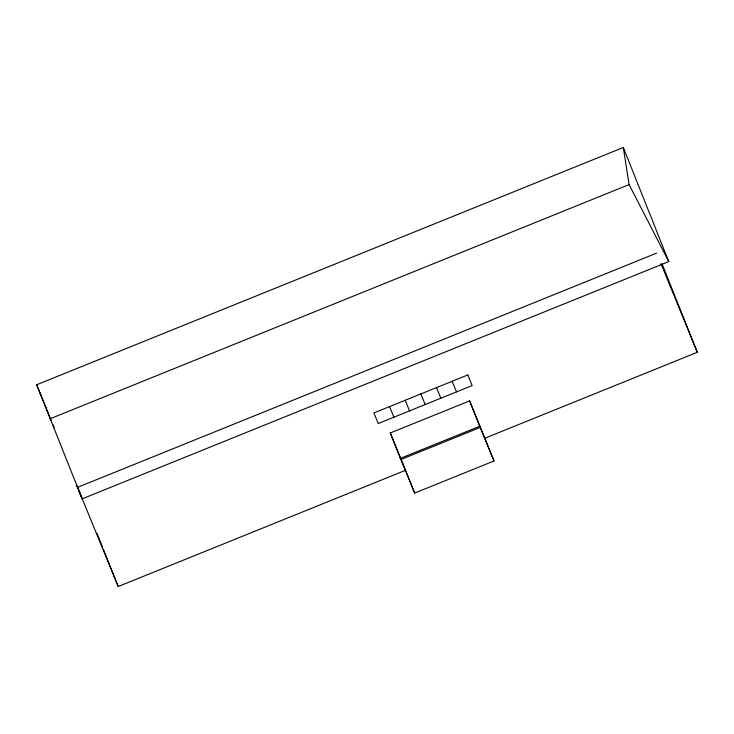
<?xml version="1.0" encoding="UTF-8"?>
<svg xmlns="http://www.w3.org/2000/svg" width="734" height="734" viewBox="0 0 734 734"><rect width="100%" height="100%" fill="white"/><g stroke="black" fill="none" stroke-linecap="round" stroke-linejoin="round"><path stroke-width="1.1" d="M36.7 384.754L623.313 147.479L668.775 261.579L82.162 498.854L36.7 384.754L40.792 395.039M49.995 418.83L629.084 184.592L623.313 147.479M399.837 456.943L414.664 493.074L494 460.98L469.622 400.883L390.277 432.977L405.581 470.283L118.211 586.521L77.538 487.367L656.636 253.129M400.388 458.365L479.733 426.271M484.926 438.189L697.3 352.283L662.096 263.928M629.084 184.592L668.775 261.579M660.958 263.68L697.3 352.283M479.183 424.848L494 460.98M452.144 381.276L456.502 391.883M436.501 387.607L440.85 398.213M420.848 393.938L425.197 404.544M405.196 400.269L409.554 410.875M389.552 406.599L393.901 417.206M39.37 391.552L51.141 420.27M52.866 424.472L54.16 427.628M77.85 488.128L76.639 485.11L77.538 487.367M469.622 400.883L480.219 427.436L400.874 459.53L390.277 432.977M405.581 470.283L414.664 493.074M96.998 533.288L102.512 547.133M103.366 549.261L118.211 586.521M78.969 490.844L82.162 498.854M467.797 374.946L373.9 412.93L378.249 423.536L472.146 385.552L467.797 374.946"/></g></svg>
